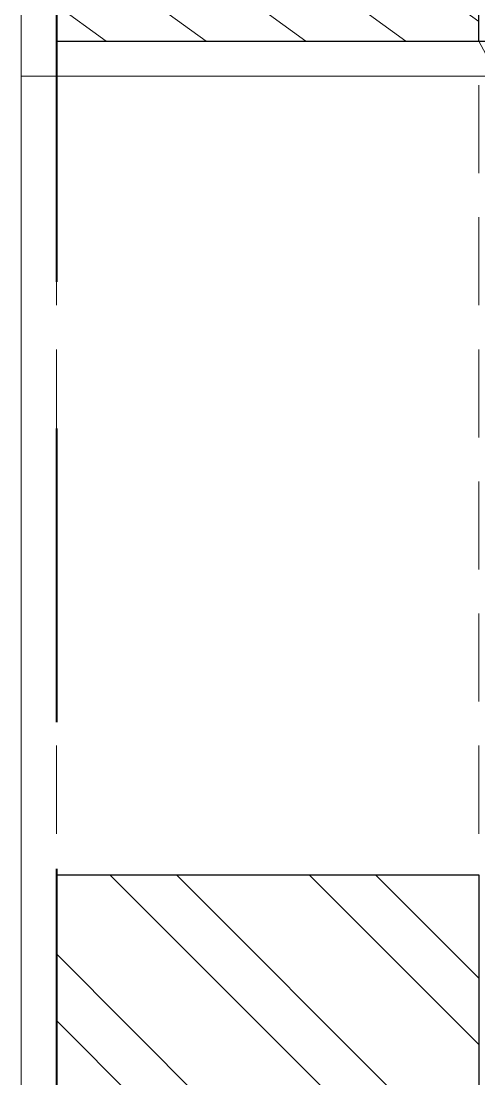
# Model space of a CAD drawing. Header units: inches. Extents: x -189347 to -188565, y -48525 to -47011.
# Drawn here: x -189231.95 to -189222.2, y -47418.46 to -47395.94 of the extents above; entities that cross this region are included whole.
import ezdxf

# ---------------------------------------------------------------- set-up
doc = ezdxf.new("R2010")
doc.units = ezdxf.units.IN
doc.header["$LTSCALE"] = 25
doc.header["$MEASUREMENT"] = 0
doc.linetypes.add('DASHED2', pattern=[0.375, 0.25, -0.125])
for name, color, linetype, lineweight in [('COLUMN', 1, 'Continuous', 30), ('COLUMNHATCH', 8, 'Continuous', 0), ('elevation', 6, 'Continuous', 9), ('hidden', 7, 'DASHED2', 5), ('PLASTER LINE', 1, 'Continuous', 5), ('PP--BEAM', 104, 'DASHED2', 40), ('PP-WALL', 7, 'Continuous', 30), ('sechatch', 8, 'Continuous', 0)]:
    doc.layers.add(name, color=color, linetype=linetype, lineweight=lineweight)

msp = doc.modelspace()

# ---------------------------------------------------------------- hatches: boundary and pattern name
at = {"layer": 'COLUMNHATCH', "ltscale": 5}
h = msp.add_hatch(dxfattribs=at)
h.set_pattern_fill('ANSI31', color=256, scale=10, angle=99.05005462872136, style=0)
h.set_pattern_definition([(144.0500546287213, (-991.6262969374075, -2979.542852115199), (-0.7338478202626239, -1.011912731758918), [])])
h.paths.add_polyline_path([(-189222.1991238233, -47396.36745093982), (-189222.1991238233, -47372.36745093982), (-189231.1991238233, -47372.36745093982), (-189231.1991238233, -47396.36745093982)])
at = {"layer": 'sechatch', "ltscale": 30}
h = msp.add_hatch(dxfattribs=at)
h.set_pattern_fill('ANSI32', color=256, scale=8, angle=270)
h.set_pattern_definition([(315, (-6.613298926007701, -978.6723538307924), (2.121320343559643, 2.121320343559641), []), (315, (-6.613298926007701, -980.0865673907902), (2.121320343559643, 2.121320343559641), [])])
h.paths.add_polyline_path([(-189222.1991238232, -47423.36745093924), (-189201.1991238232, -47423.36745093924), (-189201.1991238232, -47418.86745093924), (-189222.1991238232, -47418.86745093924), (-189222.1991238232, -47414.11575265007), (-189231.1991238232, -47414.11575265007), (-189231.1991238232, -47625.86745093924), (-189222.1991238232, -47625.86745093924)])
h.paths.add_polyline_path([(-189207.1991238232, -47625.86745093924), (-189207.1991238232, -47634.86745093924), (-189098.3877686047, -47634.86745093924), (-189098.3877686047, -47630.86011238598), (-189097.7630628843, -47630.63273809864), (-189099.012474325, -47630.17798952385), (-189098.3877686047, -47629.95061523643), (-189098.3877686047, -47625.86745093924), (-189100.6991238232, -47625.86745093924), (-189100.6991238232, -47564.36745093927), (-189105.1991238232, -47564.36745093927), (-189105.1991238232, -47625.86745093924)])
h.paths.add_polyline_path([(-189100.6991238232, -47416.74431984749), (-189102.5247824189, -47416.74431984749), (-189102.7521567063, -47416.11961412713), (-189103.2069052811, -47417.36902556787), (-189103.4342795684, -47416.74431984749), (-189105.1991238232, -47416.74431984749), (-189105.1991238232, -47418.86745093924), (-189121.6991238233, -47418.86745093924), (-189121.6991238232, -47423.36745093924), (-189105.1991238233, -47423.36745093927), (-189105.1991238232, -47528.36745093927), (-189100.6991238232, -47528.36745093927), (-189100.6991238232, -47469.86745093924), (-189098.3877686047, -47469.86745093924), (-189098.3877686047, -47468.16716913748), (-189097.7630628843, -47467.93979485012), (-189099.012474325, -47467.48504627534), (-189098.3877686047, -47467.25767198793), (-189098.3877686047, -47465.36745093924), (-189100.6991238232, -47465.36745093924)])

# ---------------------------------------------------------------- linework, layer by layer
at = {"layer": 'COLUMN'}
msp.add_lwpolyline([(-189222.1991238233, -47396.36745093924), (-189222.1991238233, -47372.36745093924), (-189231.1991238233, -47372.36745093924), (-189231.1991238233, -47396.36745093924)], close=True, dxfattribs=at)
at = {"layer": 'elevation'}
msp.add_line((-189231.9491238231, -47397.11745093924), (-189231.9491238231, -47418.11745093924), dxfattribs=at)
at = {"layer": 'hidden', "ltscale": 0.3}
for p, q in [((-189231.1991238233, -47418.86745093924), (-189231.1991238232, -47396.36745093924)), ((-189222.1991238233, -47418.86745093924), (-189222.1991238233, -47396.36745093924)), ((-189222.1991238233, -47396.36745093924), (-189210.1991238232, -47418.86745093924))]:
    msp.add_line(p, q, dxfattribs=at)
at = {"layer": 'PLASTER LINE', "ltscale": 30}
for p, q in [((-189231.9491238231, -47347.61745093924), (-189231.9491238231, -47397.11745093924)), ((-189231.9491238231, -47397.11745093924), (-189210.9491238232, -47397.11745093924)), ((-189231.9491238231, -47414.11575265007), (-189231.9491238233, -47625.11745093921))]:
    msp.add_line(p, q, dxfattribs=at)
at = {"layer": 'PP--BEAM'}
msp.add_line((-189231.1991238226, -47348.3674509393), (-189231.1991238226, -48338.36745093938), dxfattribs=at)
at = {"layer": 'PP-WALL', "ltscale": 10}
msp.add_line((-189222.1991238233, -47396.36745093924), (-189210.1991238232, -47396.36745093924), dxfattribs=at)
at = {"layer": 'PP-WALL'}
for p, q in [((-189231.1991238232, -47625.86745093924), (-189231.1991238232, -47414.11575265007)), ((-189231.1991238232, -47414.11575265007), (-189222.1991238233, -47414.11575265005)), ((-189222.1991238233, -47414.11575265005), (-189222.1991238233, -47418.86745093924))]:
    msp.add_line(p, q, dxfattribs=at)

doc.saveas('drawing.dxf')
